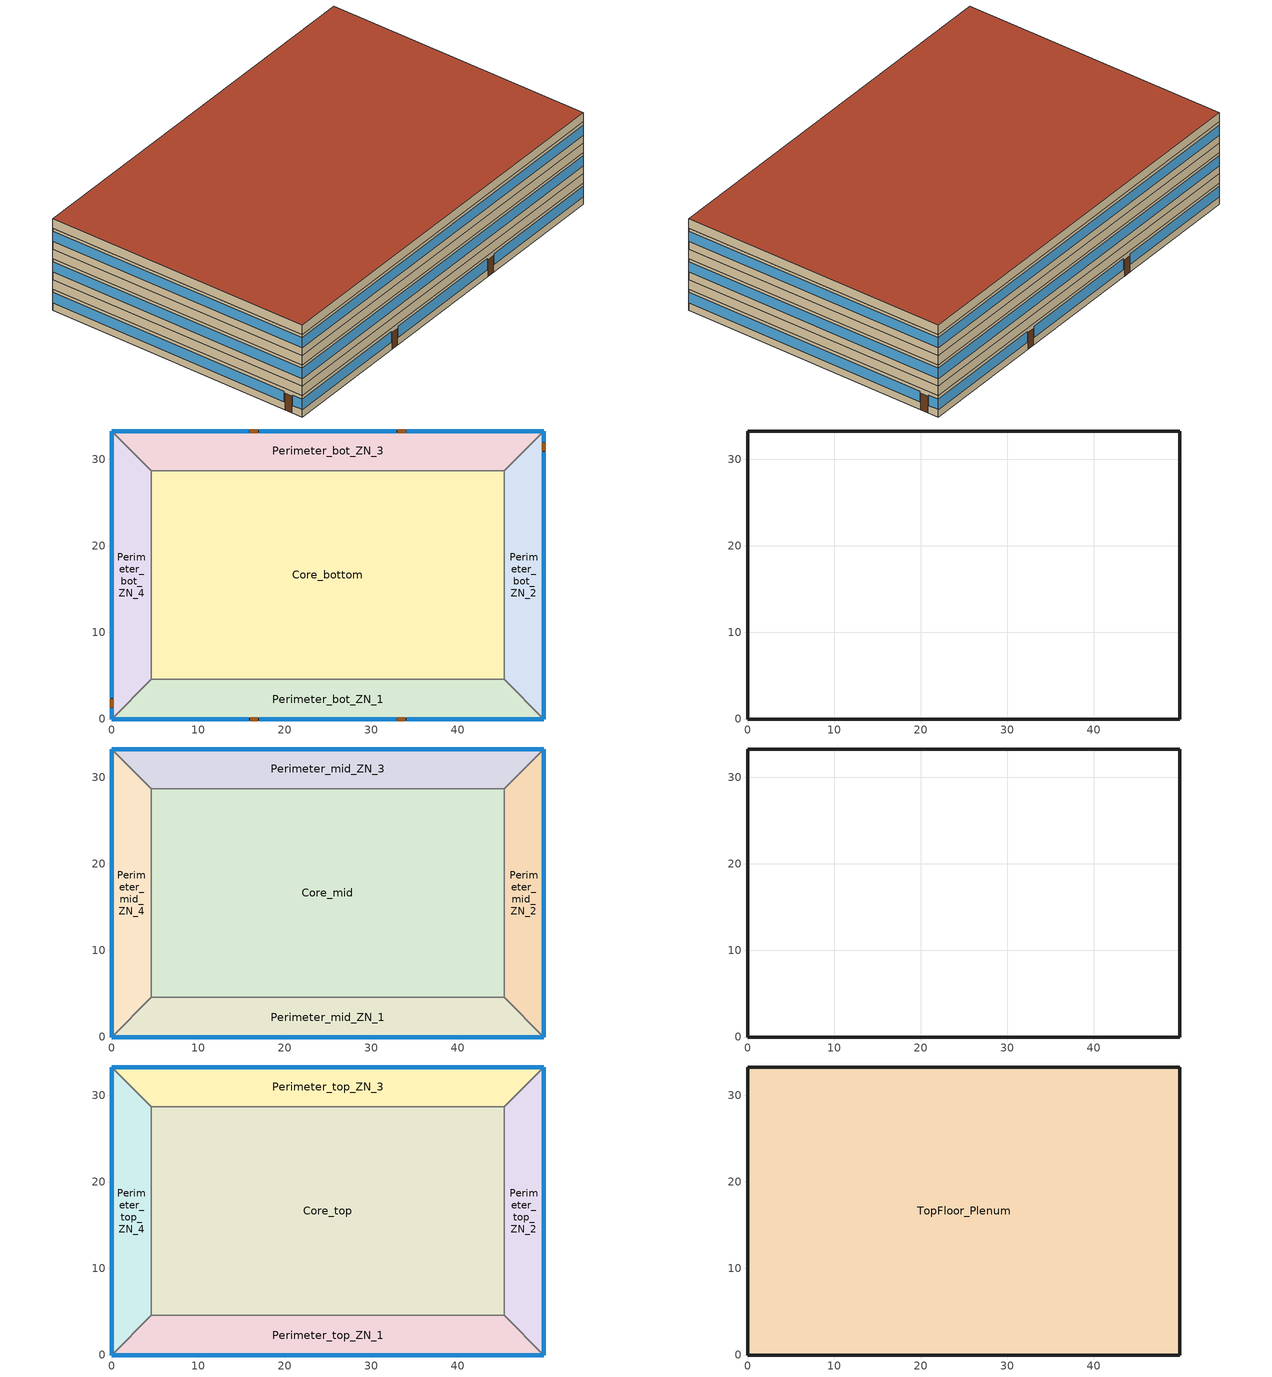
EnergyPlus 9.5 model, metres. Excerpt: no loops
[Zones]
Perimeter_bot_ZN_1
 floor ground (Slab Floor with Radiant): 0,0 4.57,4.57 45.34,4.57 49.91,0 z0
 wall outside (nonres_ext_wall_rad): 0,0 49.91,0 z0:2.74
 wall to Perimeter_bot_ZN_2 (int_wall): 49.91,0 45.34,4.57 z0:2.74
 window (Window_U_0.51_SHGC_0.25): 17.04,0 32.87,0 / 34.09,0 49.91,0 / 0,0 15.82,0 z0.95:2.33
 door (Swinging Door_con): 15.98,0 16.9,0 / 33.01,0 33.93,0 z0:2.13
 ceiling to FirstFloor_Plenum (DropCeiling): 49.91,0 45.34,4.57 4.57,4.57 0,0 z2.74
Perimeter_bot_ZN_2
 floor ground (ext_slab_8in_with_carpet): 49.91,0 45.34,4.57 45.34,28.7 49.91,33.27 z0
 wall outside (nonres_ext_wall_rad): 49.91,0 49.91,33.27 z0:2.74
 wall to Perimeter_bot_ZN_3 (int_wall): 49.91,33.27 45.34,28.7 z0:2.74
 window (Window_U_0.51_SHGC_0.25): 49.91,0 49.91,30.84 / 49.91,32.05 49.91,33.27 z0.97:2.33
 door (Swinging Door_con): 49.91,30.99 49.91,31.9 z0:2.13
 ceiling to FirstFloor_Plenum (DropCeiling): 49.91,33.27 45.34,28.7 45.34,4.57 49.91,0 z2.74
Perimeter_bot_ZN_3
 floor ground (ext_slab_8in_with_carpet): 49.91,33.27 45.34,28.7 4.57,28.7 0,33.27 z0
 wall outside (nonres_ext_wall_rad): 49.91,33.27 0,33.27 z0:2.74
 wall to Perimeter_bot_ZN_4 (int_wall): 0,33.27 4.57,28.7 z0:2.74
 window (Window_U_0.51_SHGC_0.25): 49.91,33.27 34.09,33.27 / 32.87,33.27 17.04,33.27 / 15.82,33.27 0,33.27 z0.95:2.33
 door (Swinging Door_con): 33.94,33.27 33.03,33.27 / 16.84,33.27 15.93,33.27 z0:2.13
 ceiling to FirstFloor_Plenum (DropCeiling): 0,33.27 4.57,28.7 45.34,28.7 49.91,33.27 z2.74
Perimeter_bot_ZN_4
 floor ground (ext_slab_8in_with_carpet): 0,33.27 4.57,28.7 4.57,4.57 0,0 z0
 wall outside (nonres_ext_wall_rad): 0,33.27 0,0 z0:2.74
 wall to Perimeter_bot_ZN_1 (int_wall): 0,0 4.57,4.57 z0:2.74
 window (Window_U_0.51_SHGC_0.25): 0,33.27 0,2.44 / 0,1.22 0,0 z0.97:2.33
 door (Swinging Door_con): 0,2.28 0,1.37 z0:2.13
 ceiling to FirstFloor_Plenum (DropCeiling): 0,0 4.57,4.57 4.57,28.7 0,33.27 z2.74
Core_bottom
 floor ground (ext_slab_8in_with_carpet_rad): 45.34,28.7 45.34,4.57 4.57,4.57 4.57,28.7 z0
 wall to Perimeter_bot_ZN_1 (int_wall): 4.57,4.57 45.34,4.57 z0:2.74
 wall to Perimeter_bot_ZN_2 (int_wall): 45.34,4.57 45.34,28.7 z0:2.74
 wall to Perimeter_bot_ZN_3 (int_wall): 45.34,28.7 4.57,28.7 z0:2.74
 wall to Perimeter_bot_ZN_4 (int_wall): 4.57,28.7 4.57,4.57 z0:2.74
 ceiling to FirstFloor_Plenum (DropCeiling): 4.57,28.7 4.57,4.57 45.34,4.57 45.34,28.7 z2.74
FirstFloor_Plenum
 wall outside (nonres_ext_wall): 49.91,33.27 0,33.27 0,0 49.91,0 49.91,33.27 z2.74:3.96
Perimeter_mid_ZN_1
 floor to FirstFloor_Plenum (int_slab_floor): 0,0 4.57,4.57 45.34,4.57 49.91,0 z3.96
 wall outside (nonres_ext_wall_rad): 0,0 49.91,0 z3.96:6.71
 wall to Perimeter_mid_ZN_2 (int_wall): 49.91,0 45.34,4.57 z3.96:6.71
 window (Window_U_0.51_SHGC_0.25): 0,0 49.91,0 z4.98:6.29
 ceiling to MidFloor_Plenum (DropCeiling): 49.91,0 45.34,4.57 4.57,4.57 0,0 z6.71
Perimeter_mid_ZN_2
 floor to FirstFloor_Plenum (int_slab_floor): 49.91,0 45.34,4.57 45.34,28.7 49.91,33.27 z3.96
 wall outside (nonres_ext_wall_rad): 49.91,0 49.91,33.27 z3.96:6.71
 wall to Perimeter_mid_ZN_3 (int_wall): 49.91,33.27 45.34,28.7 z3.96:6.71
 window (Window_U_0.51_SHGC_0.25): 49.91,0 49.91,33.27 z4.98:6.29
 ceiling to MidFloor_Plenum (DropCeiling): 49.91,33.27 45.34,28.7 45.34,4.57 49.91,0 z6.71
Perimeter_mid_ZN_3
 floor to FirstFloor_Plenum (int_slab_floor): 49.91,33.27 45.34,28.7 4.57,28.7 0,33.27 z3.96
 wall outside (nonres_ext_wall_rad): 49.91,33.27 0,33.27 z3.96:6.71
 wall to Perimeter_mid_ZN_4 (int_wall): 0,33.27 4.57,28.7 z3.96:6.71
 window (Window_U_0.51_SHGC_0.25): 49.91,33.27 0,33.27 z4.98:6.29
 ceiling to MidFloor_Plenum (DropCeiling): 0,33.27 4.57,28.7 45.34,28.7 49.91,33.27 z6.71
Perimeter_mid_ZN_4
 floor to FirstFloor_Plenum (int_slab_floor): 0,33.27 4.57,28.7 4.57,4.57 0,0 z3.96
 wall outside (nonres_ext_wall_rad): 0,33.27 0,0 z3.96:6.71
 wall to Perimeter_mid_ZN_1 (int_wall): 0,0 4.57,4.57 z3.96:6.71
 window (Window_U_0.51_SHGC_0.25): 0,33.27 0,0 z4.98:6.29
 ceiling to MidFloor_Plenum (DropCeiling): 0,0 4.57,4.57 4.57,28.7 0,33.27 z6.71
Core_mid
 floor to FirstFloor_Plenum (int_slab_floor_rad): 45.34,28.7 45.34,4.57 4.57,4.57 4.57,28.7 z3.96
 wall to Perimeter_mid_ZN_3 (int_wall): 45.34,28.7 4.57,28.7 z3.96:6.71
 wall to Perimeter_mid_ZN_2 (int_wall): 45.34,4.57 45.34,28.7 z3.96:6.71
 wall to Perimeter_mid_ZN_1 (int_wall): 4.57,4.57 45.34,4.57 z3.96:6.71
 wall to Perimeter_mid_ZN_4 (int_wall): 4.57,28.7 4.57,4.57 z3.96:6.71
 ceiling to MidFloor_Plenum (DropCeiling): 4.57,28.7 4.57,4.57 45.34,4.57 45.34,28.7 z6.71
MidFloor_Plenum
 wall outside (nonres_ext_wall): 49.91,33.27 0,33.27 0,0 49.91,0 49.91,33.27 z6.71:7.92
Perimeter_top_ZN_1
 floor to MidFloor_Plenum (int_slab_floor): 0,0 4.57,4.57 45.34,4.57 49.91,0 z7.92
 wall outside (nonres_ext_wall_rad): 0,0 49.91,0 z7.92:10.67
 wall to Perimeter_top_ZN_2 (int_wall): 49.91,0 45.34,4.57 z7.92:10.67
 window (Window_U_0.51_SHGC_0.25): 0,0 49.91,0 z8.95:10.25
 ceiling to TopFloor_Plenum (DropCeiling): 0,0 49.91,0 45.34,4.57 4.57,4.57 z10.67
Perimeter_top_ZN_2
 floor to MidFloor_Plenum (int_slab_floor): 49.91,0 45.34,4.57 45.34,28.7 49.91,33.27 z7.92
 wall outside (nonres_ext_wall_rad): 49.91,0 49.91,33.27 z7.92:10.67
 wall to Perimeter_top_ZN_3 (int_wall): 49.91,33.27 45.34,28.7 z7.92:10.67
 window (Window_U_0.51_SHGC_0.25): 49.91,0 49.91,33.27 z8.95:10.25
 ceiling to TopFloor_Plenum (DropCeiling): 49.91,0 49.91,33.27 45.34,28.7 45.34,4.57 z10.67
Perimeter_top_ZN_3
 floor to MidFloor_Plenum (int_slab_floor): 49.91,33.27 45.34,28.7 4.57,28.7 0,33.27 z7.92
 wall outside (nonres_ext_wall_rad): 49.91,33.27 0,33.27 z7.92:10.67
 wall to Perimeter_top_ZN_4 (int_wall): 0,33.27 4.57,28.7 z7.92:10.67
 window (Window_U_0.51_SHGC_0.25): 49.91,33.27 0,33.27 z8.95:10.25
 ceiling to TopFloor_Plenum (DropCeiling): 49.91,33.27 0,33.27 4.57,28.7 45.34,28.7 z10.67
Perimeter_top_ZN_4
 floor to MidFloor_Plenum (int_slab_floor): 0,33.27 4.57,28.7 4.57,4.57 0,0 z7.92
 wall outside (nonres_ext_wall_rad): 0,33.27 0,0 z7.92:10.67
 wall to Perimeter_top_ZN_1 (int_wall): 0,0 4.57,4.57 z7.92:10.67
 window (Window_U_0.51_SHGC_0.25): 0,33.27 0,0 z8.95:10.25
 ceiling to TopFloor_Plenum (DropCeiling): 0,33.27 0,0 4.57,4.57 4.57,28.7 z10.67
Core_top
 floor to MidFloor_Plenum (int_slab_floor_rad): 45.34,28.7 45.34,4.57 4.57,4.57 4.57,28.7 z7.92
 wall to Perimeter_top_ZN_3 (int_wall): 45.34,28.7 4.57,28.7 z7.92:10.67
 wall to Perimeter_top_ZN_2 (int_wall): 45.34,4.57 45.34,28.7 z7.92:10.67
 wall to Perimeter_top_ZN_1 (int_wall): 4.57,4.57 45.34,4.57 z7.92:10.67
 wall to Perimeter_top_ZN_4 (int_wall): 4.57,28.7 4.57,4.57 z7.92:10.67
 ceiling to TopFloor_Plenum (DropCeiling): 45.34,4.57 45.34,28.7 4.57,28.7 4.57,4.57 z10.67
TopFloor_Plenum
 wall outside (nonres_ext_wall): 49.91,33.27 0,33.27 0,0 49.91,0 49.91,33.27 z10.67:11.89
 roof outside (nonres_roof): 49.91,0 49.91,33.27 0,33.27 0,0 z11.89
[Building]
Medium Office: North Axis {deg}=0; Terrain=City; Loads Convergence Tolerance Value {W}=0.04; Temperature Convergence Tolerance Value {deltaC}=0.2; Solar Distribution=FullInteriorAndExterior; Maximum Number of Warmup Days=40; Minimum Number of Warmup Days=6
[Site:Location]
Atlanta-Hartsfield.Jackson.Intl.AP_GA_USA WMO=722190: Latitude {deg}=33.64; Longitude {deg}=-84.43; Time Zone {hr}=-5; Elevation {m}=313
[SizingPeriod:DesignDay] Day of Month=21; Dry-Bulb Temperature Range Modifier Type=DefaultMultipliers; Humidity Condition Type=Wetbulb; Barometric Pressure {Pa}=97621; Rain Indicator=No; Snow Indicator=No; Daylight Saving Time Indicator=No
Name | Month | Day Type | Maximum Dry-Bulb Temperature {C} | Daily Dry-Bulb Temperature Range {deltaC} | Wetbulb or DewPoint at Maximum Dry-Bulb {C} | Wind Speed {m/s} | Wind Direction {deg} | Solar Model Indicator | Sky Clearness | ASHRAE Clear Sky Optical Depth for Beam Irradiance (taub) | ASHRAE Clear Sky Optical Depth for Diffuse Irradiance (taud)
Atlanta-Hartsfield.Jackson.Intl.AP_GA_USA Ann Htg 99.6% Condns DB | 1 | WinterDesignDay | -6.3 | 0 | -6.3 | 5.3 | 320 | ASHRAEClearSky | 0
Atlanta-Hartsfield.Jackson.Intl.AP_GA_USA Ann Clg .4% Condns DB=>MWB | 7 | SummerDesignDay | 34.4 | 9.5 | 23.5 | 4 | 300 | ASHRAETau |  | 0.556 | 1.779
[Site:GroundTemperature:BuildingSurface]
20.52, 20.52, 20.65, 20.74, 20.84, 23.05, 23.45, 23.54, 23.52, 21.25, 20.85, 20.67
[Site:WaterMainsTemperature]
Calculation Method=Correlation; Annual Average Outdoor Air Temperature {C}=16.6; Maximum Difference In Monthly Average Outdoor Air Temperatures {deltaC}=22.5
[Material]
Name | Roughness | Thickness {m} | Conductivity {W/m-K} | Density {kg/m3} | Specific Heat {J/kg-K} | Thermal Absorptance | Solar Absorptance | Visible Absorptance
Std Wood 6inch | MediumSmooth | 0.15 | 0.12 | 540 | 1210 | 0.9 | 0.7 | 0.7
AC02 Acoustic Ceiling | MediumSmooth | 0.0127 | 0.057 | 288 | 1339 | 0.9 | 0.7 | 0.2
F07 25mm stucco | Smooth | 0.0254 | 0.72 | 1856 | 840 | 0.9 | 0.7 | 0.7
F08 Metal surface | Smooth | 0.08 | 45.28 | 7824 | 500
F13 Built-up roofing | Rough | 0.0095 | 0.16 | 1120 | 1460 | 0.75 | 0.45
G01 13mm gypsum board | Smooth | 0.0127 | 0.16 | 800 | 1090 | 0.9 | 0.7 | 0.5
G01 16mm gypsum board | MediumSmooth | 0.0159 | 0.16 | 800 | 1090
100mm Normalweight concrete floor | MediumRough | 0.1016 | 2.31 | 2322 | 832
200mm Normalweight concrete floor | MediumRough | 0.2032 | 2.31 | 2322 | 832
70mm Normalweight concrete floor | MediumRough | 0.07 | 2.31 | 2322 | 832
30mm Normalweight concrete floor | MediumRough | 0.03 | 2.31 | 2322 | 832
170mm Normalweight concrete floor | MediumRough | 0.17 | 2.31 | 2322 | 832
CONCRETE - DRIED SAND AND GRAVEL 4 IN | MediumRough | 0.1 | 1.29 | 2242.58 | 830 | 0.9 | 0.6 | 0.6
GYP1 | MediumRough | 0.0127 | 0.7845 | 1842.12 | 988 | 0.9 | 0.5 | 0.5
GYP2 | MediumRough | 0.01905 | 0.7845 | 1842.12 | 988 | 0.9 | 0.5 | 0.5
INS - EXPANDED EXT POLYSTYRENE R12 2 IN | Rough | 0.05 | 0.02 | 56.06 | 1210 | 0.9 | 0.5 | 0.5
FINISH FLOORING - TILE 1 / 16 IN | Smooth | 0.0016 | 0.17 | 1922.21 | 1250 | 0.9 | 0.5 | 0.5
[Material:NoMass] Thermal Absorptance=0.9; Solar Absorptance=0.7
Name | Roughness | Thermal Resistance {m2-K/W} | Visible Absorptance
Opaque Door panel_con | MediumRough | 0.475964 | 0.7
CP02 CARPET PAD | VeryRough | 0.21648 | 0.8
Nonres_Roof_Insulation | MediumSmooth | 4.31889 | 0.7
Nonres_Exterior_Wall_Insulation | MediumSmooth | 1.90342 | 0.7
[WindowMaterial:Glazing] Optical Data Type=SpectralAverage; Infrared Transmittance at Normal Incidence=0; Front Side Infrared Hemispherical Emissivity=0.84
Name | Thickness {m} | Solar Transmittance at Normal Incidence | Front Side Solar Reflectance at Normal Incidence | Back Side Solar Reflectance at Normal Incidence | Visible Transmittance at Normal Incidence | Front Side Visible Reflectance at Normal Incidence | Back Side Visible Reflectance at Normal Incidence | Back Side Infrared Hemispherical Emissivity | Conductivity {W/m-K}
Glass_102_LayerAvg | 0.003048 | 0.833848 | 0.0747638 | 0.0748545 | 0.89926 | 0.082563 | 0.082564 | 0.84 | 1
Glass_1576_LayerAvg | 0.003058 | 0.167637 | 0.303469 | 0.182556 | 0.341994 | 0.128888 | 0.128077 | 0.868 | 0.846
[WindowMaterial:Gas]
Gap_1_W_0_0090: Gas Type=Air; Thickness {m}=0.009
[MaterialProperty:PhaseChangeHysteresis] Latent Heat during the Entire Phase Change Process {J/kg}=10000; Liquid State Thermal Conductivity {W/m-K}=0.7845; Liquid State Density {kg/m3}=1842; Liquid State Specific Heat {J/kg-K}=988; High Temperature Difference of Melting Curve {deltaC}=1; Peak Melting Temperature {C}=21; Low Temperature Difference of Melting Curve {deltaC}=1; Solid State Thermal Conductivity {W/m-K}=0.7845; Solid State Density {kg/m3}=1842; Solid State Specific Heat {J/kg-K}=988; High Temperature Difference of Freezing Curve {deltaC}=1; Peak Freezing Temperature {C}=18; Low Temperature Difference of Freezing Curve {deltaC}=1
GYP1; GYP2
[Construction]
Swinging Door_con: Opaque Door panel_con
InteriorFurnishings: Std Wood 6inch
int_wall: G01 13mm gypsum board, G01 13mm gypsum board
ext_slab_8in_with_carpet: 200mm Normalweight concrete floor, CP02 CARPET PAD
int_slab_floor: 100mm Normalweight concrete floor, CP02 CARPET PAD
nonres_roof: F13 Built-up roofing, Nonres_Roof_Insulation, F08 Metal surface
nonres_ext_wall: F07 25mm stucco, G01 16mm gypsum board, Nonres_Exterior_Wall_Insulation, G01 16mm gypsum board
Window_U_0.51_SHGC_0.25: Glass_1576_LayerAvg, Gap_1_W_0_0090, Glass_102_LayerAvg
DropCeiling: AC02 Acoustic Ceiling
int_slab_floor_rad: 70mm Normalweight concrete floor, 30mm Normalweight concrete floor, CP02 CARPET PAD
ext_slab_8in_with_carpet_rad: 170mm Normalweight concrete floor, 30mm Normalweight concrete floor, CP02 CARPET PAD
nonres_ext_wall_rad: F07 25mm stucco, G01 16mm gypsum board, G01 16mm gypsum board
Slab Floor with Radiant: CONCRETE - DRIED SAND AND GRAVEL 4 IN, INS - EXPANDED EXT POLYSTYRENE R12 2 IN, GYP1, GYP2, FINISH FLOORING - TILE 1 / 16 IN
[Zone] Type=1; Multiplier=1; Volume {m3}=autocalculate; Floor Area {m2}=autocalculate
Name | Ceiling Height {m} | Part of Total Floor Area
Core_bottom; Core_mid; Core_top; Perimeter_top_ZN_3; Perimeter_top_ZN_2; Perimeter_top_ZN_1; Perimeter_top_ZN_4; Perimeter_bot_ZN_3; Perimeter_bot_ZN_2; Perimeter_bot_ZN_1; Perimeter_bot_ZN_4; Perimeter_mid_ZN_3; Perimeter_mid_ZN_2; Perimeter_mid_ZN_1; Perimeter_mid_ZN_4 | 2.7432 | YES
TopFloor_Plenum; MidFloor_Plenum; FirstFloor_Plenum | 1.2192 | No
[InternalMass] Construction=InteriorFurnishings
Name | Zone or ZoneList | Surface Area {m2}
Core_bottom_InternalMass_1 | Core_bottom | 1967.08
Core_mid_InternalMass_1 | Core_mid | 1967.08
Core_top_InternalMass_1 | Core_top | 1967.08
Perimeter_top_ZN_3_InternalMass_1 | Perimeter_top_ZN_3 | 414.675
Perimeter_top_ZN_2_InternalMass_1 | Perimeter_top_ZN_2 | 262.5073
Perimeter_top_ZN_1_InternalMass_1 | Perimeter_top_ZN_1 | 414.6723
Perimeter_top_ZN_4_InternalMass_1 | Perimeter_top_ZN_4 | 262.5056
Perimeter_bot_ZN_3_InternalMass_1 | Perimeter_bot_ZN_3 | 414.675
Perimeter_bot_ZN_2_InternalMass_1 | Perimeter_bot_ZN_2 | 262.5073
Perimeter_bot_ZN_1_InternalMass_1 | Perimeter_bot_ZN_1 | 414.6723
Perimeter_bot_ZN_4_InternalMass_1 | Perimeter_bot_ZN_4 | 262.5056
Perimeter_mid_ZN_3_InternalMass_1 | Perimeter_mid_ZN_3 | 414.675
Perimeter_mid_ZN_2_InternalMass_1 | Perimeter_mid_ZN_2 | 262.5073
Perimeter_mid_ZN_1_InternalMass_1 | Perimeter_mid_ZN_1 | 414.6723
Perimeter_mid_ZN_4_InternalMass_1 | Perimeter_mid_ZN_4 | 262.5056
[People] Number of People Schedule=BLDG_OCC_SCH; Number of People Calculation Method=Area/Person; Zone Floor Area per Person {m2/person}=18.5788; Fraction Radiant=0.3; Sensible Heat Fraction=AUTOCALCULATE; Activity Level Schedule=ACTIVITY_SCH; Enable ASHRAE 55 Comfort Warnings=No; Mean Radiant Temperature Calculation Type=ZoneAveraged; Work Efficiency Schedule=WORK_EFF_SCH; Clothing Insulation Calculation Method=ClothingInsulationSchedule; Clothing Insulation Schedule=CLOTHING_SCH; Air Velocity Schedule=AIR_VELO_SCH; Thermal Comfort Model 1 Type=FANGER
Name | Zone or ZoneList
Core_bottom | Core_bottom
Core_mid | Core_mid
Core_top | Core_top
Perimeter_top_ZN_3 | Perimeter_top_ZN_3
Perimeter_top_ZN_2 | Perimeter_top_ZN_2
Perimeter_top_ZN_1 | Perimeter_top_ZN_1
Perimeter_top_ZN_4 | Perimeter_top_ZN_4
Perimeter_bot_ZN_3 | Perimeter_bot_ZN_3
Perimeter_bot_ZN_2 | Perimeter_bot_ZN_2
Perimeter_bot_ZN_1 | Perimeter_bot_ZN_1
Perimeter_bot_ZN_4 | Perimeter_bot_ZN_4
Perimeter_mid_ZN_3 | Perimeter_mid_ZN_3
Perimeter_mid_ZN_2 | Perimeter_mid_ZN_2
Perimeter_mid_ZN_1 | Perimeter_mid_ZN_1
Perimeter_mid_ZN_4 | Perimeter_mid_ZN_4
[Lights] Schedule=BLDG_LIGHT_SCH; Design Level Calculation Method=Watts/Area; Watts per Zone Floor Area {W/m2}=8.50349; Return Air Fraction=0; Fraction Radiant=0.7; Fraction Visible=0.2; Fraction Replaceable=1; Return Air Fraction Calculated from Plenum Temperature=No
Name | Zone or ZoneList
Core_bottom_Lights | Core_bottom
Core_mid_Lights | Core_mid
Core_top_Lights | Core_top
Perimeter_top_ZN_3_Lights | Perimeter_top_ZN_3
Perimeter_top_ZN_2_Lights | Perimeter_top_ZN_2
Perimeter_top_ZN_1_Lights | Perimeter_top_ZN_1
Perimeter_top_ZN_4_Lights | Perimeter_top_ZN_4
Perimeter_bot_ZN_3_Lights | Perimeter_bot_ZN_3
Perimeter_bot_ZN_2_Lights | Perimeter_bot_ZN_2
Perimeter_bot_ZN_1_Lights | Perimeter_bot_ZN_1
Perimeter_bot_ZN_4_Lights | Perimeter_bot_ZN_4
Perimeter_mid_ZN_3_Lights | Perimeter_mid_ZN_3
Perimeter_mid_ZN_2_Lights | Perimeter_mid_ZN_2
Perimeter_mid_ZN_1_Lights | Perimeter_mid_ZN_1
Perimeter_mid_ZN_4_Lights | Perimeter_mid_ZN_4
[ElectricEquipment] Design Level Calculation Method=EquipmentLevel; Fraction Latent=0; Fraction Radiant=0.5; Fraction Lost=0
Name | Zone or ZoneList | Schedule | Design Level {W}
Core_bottom_MiscPlug_Equip | Core_bottom | BLDG_EQUIP_SCH | 7937.16
Core_mid_MiscPlug_Equip | Core_mid | BLDG_EQUIP_SCH | 7937.16
Core_top_MiscPlug_Equip | Core_top | BLDG_EQUIP_SCH | 7937.16
Perimeter_top_ZN_3_MiscPlug_Equip | Perimeter_top_ZN_3 | BLDG_EQUIP_SCH | 1673.21
Perimeter_top_ZN_2_MiscPlug_Equip | Perimeter_top_ZN_2 | BLDG_EQUIP_SCH | 1059.22
Perimeter_top_ZN_1_MiscPlug_Equip | Perimeter_top_ZN_1 | BLDG_EQUIP_SCH | 1673.2
Perimeter_top_ZN_4_MiscPlug_Equip | Perimeter_top_ZN_4 | BLDG_EQUIP_SCH | 1059.21
Perimeter_bot_ZN_3_MiscPlug_Equip | Perimeter_bot_ZN_3 | BLDG_EQUIP_SCH | 1673.21
Perimeter_bot_ZN_2_MiscPlug_Equip | Perimeter_bot_ZN_2 | BLDG_EQUIP_SCH | 1059.22
Perimeter_bot_ZN_1_MiscPlug_Equip | Perimeter_bot_ZN_1 | BLDG_EQUIP_SCH | 1673.2
Perimeter_bot_ZN_4_MiscPlug_Equip | Perimeter_bot_ZN_4 | BLDG_EQUIP_SCH | 1059.21
Perimeter_mid_ZN_3_MiscPlug_Equip | Perimeter_mid_ZN_3 | BLDG_EQUIP_SCH | 1673.21
Perimeter_mid_ZN_2_MiscPlug_Equip | Perimeter_mid_ZN_2 | BLDG_EQUIP_SCH | 1059.22
Perimeter_mid_ZN_1_MiscPlug_Equip | Perimeter_mid_ZN_1 | BLDG_EQUIP_SCH | 1673.2
Perimeter_mid_ZN_4_MiscPlug_Equip | Perimeter_mid_ZN_4 | BLDG_EQUIP_SCH | 1059.21
Core_bottom_Elevators_Equip | Core_bottom | BLDG_ELEVATORS | 32109.9
Elevators_Lights_Fan | Core_bottom | ELEV_LIGHT_FAN_SCH_ADD_DF | 125
[Daylighting:Controls] Daylighting Method=SplitFlux; Lighting Control Type=Stepped; Minimum Input Power Fraction for Continuous or ContinuousOff Dimming Control=0.3; Minimum Light Output Fraction for Continuous or ContinuousOff Dimming Control=0.2; Number of Stepped Control Steps=3; Probability Lighting will be Reset When Needed in Manual Stepped Control=1; Maximum Allowable Discomfort Glare Index=22; Fraction of Zone Controlled by Reference Point 1=0.3835; Illuminance Setpoint at Reference Point 1 {lux}=375; Fraction of Zone Controlled by Reference Point 2=0.1395; Illuminance Setpoint at Reference Point 2 {lux}=375
Name | Zone | Glare Calculation Daylighting Reference Point | Glare Calculation Azimuth Angle of View Direction Clockwise from Zone y-Axis {deg} | Daylighting Reference Point 1 | Daylighting Reference Point 2
Perimeter_bot_ZN_1_DaylCtrl | Perimeter_bot_ZN_1 | Perimeter_bot_ZN_1_DaylRefPt1 | 180 | Perimeter_bot_ZN_1_DaylRefPt1 | Perimeter_bot_ZN_1_DaylRefPt2
Perimeter_bot_ZN_2_DaylCtrl | Perimeter_bot_ZN_2 | Perimeter_bot_ZN_2_DaylRefPt1 | 90 | Perimeter_bot_ZN_2_DaylRefPt1 | Perimeter_bot_ZN_2_DaylRefPt2
Perimeter_bot_ZN_3_DaylCtrl | Perimeter_bot_ZN_3 | Perimeter_bot_ZN_3_DaylRefPt1 | 0 | Perimeter_bot_ZN_3_DaylRefPt1 | Perimeter_bot_ZN_3_DaylRefPt2
Perimeter_bot_ZN_4_DaylCtrl | Perimeter_bot_ZN_4 | Perimeter_bot_ZN_4_DaylRefPt1 | 270 | Perimeter_bot_ZN_4_DaylRefPt1 | Perimeter_bot_ZN_4_DaylRefPt2
Perimeter_mid_ZN_1_DaylCtrl | Perimeter_mid_ZN_1 | Perimeter_mid_ZN_1_DaylRefPt1 | 180 | Perimeter_mid_ZN_1_DaylRefPt1 | Perimeter_mid_ZN_1_DaylRefPt2
Perimeter_mid_ZN_2_DaylCtrl | Perimeter_mid_ZN_2 | Perimeter_mid_ZN_2_DaylRefPt1 | 90 | Perimeter_mid_ZN_2_DaylRefPt1 | Perimeter_mid_ZN_2_DaylRefPt2
Perimeter_mid_ZN_3_DaylCtrl | Perimeter_mid_ZN_3 | Perimeter_mid_ZN_3_DaylRefPt1 | 0 | Perimeter_mid_ZN_3_DaylRefPt1 | Perimeter_mid_ZN_3_DaylRefPt2
Perimeter_mid_ZN_4_DaylCtrl | Perimeter_mid_ZN_4 | Perimeter_mid_ZN_4_DaylRefPt1 | 270 | Perimeter_mid_ZN_4_DaylRefPt1 | Perimeter_mid_ZN_4_DaylRefPt2
Perimeter_top_ZN_1_DaylCtrl | Perimeter_top_ZN_1 | Perimeter_top_ZN_1_DaylRefPt1 | 180 | Perimeter_top_ZN_1_DaylRefPt1 | Perimeter_top_ZN_1_DaylRefPt2
Perimeter_top_ZN_2_DaylCtrl | Perimeter_top_ZN_2 | Perimeter_top_ZN_2_DaylRefPt1 | 90 | Perimeter_top_ZN_2_DaylRefPt1 | Perimeter_top_ZN_2_DaylRefPt2
Perimeter_top_ZN_3_DaylCtrl | Perimeter_top_ZN_3 | Perimeter_top_ZN_3_DaylRefPt1 | 0 | Perimeter_top_ZN_3_DaylRefPt1 | Perimeter_top_ZN_3_DaylRefPt2
Perimeter_top_ZN_4_DaylCtrl | Perimeter_top_ZN_4 | Perimeter_top_ZN_4_DaylRefPt1 | 270 | Perimeter_top_ZN_4_DaylRefPt1 | Perimeter_top_ZN_4_DaylRefPt2
[ZoneInfiltration:DesignFlowRate] Temperature Term Coefficient=0; Velocity Squared Term Coefficient=0
Name | Zone or ZoneList | Schedule | Design Flow Rate Calculation Method | Design Flow Rate {m3/s} | Flow per Exterior Surface Area {m3/s-m2} | Constant Term Coefficient | Velocity Term Coefficient
Perimeter_top_ZN_3_Infiltration | Perimeter_top_ZN_3 | INFIL_SCH_PNNL | Flow/ExteriorArea | 0 | 0.00056896 | 0 | 0.224
Perimeter_top_ZN_2_Infiltration | Perimeter_top_ZN_2 | INFIL_SCH_PNNL | Flow/ExteriorArea | 0 | 0.00056896 | 0 | 0.224
Perimeter_top_ZN_1_Infiltration | Perimeter_top_ZN_1 | INFIL_SCH_PNNL | Flow/ExteriorArea | 0 | 0.00056896 | 0 | 0.224
Perimeter_top_ZN_4_Infiltration | Perimeter_top_ZN_4 | INFIL_SCH_PNNL | Flow/ExteriorArea | 0 | 0.00056896 | 0 | 0.224
Perimeter_bot_ZN_3_Infiltration | Perimeter_bot_ZN_3 | INFIL_SCH_PNNL | Flow/ExteriorArea | 0 | 0.00056896 | 0 | 0.224
Perimeter_bot_ZN_2_Infiltration | Perimeter_bot_ZN_2 | INFIL_SCH_PNNL | Flow/ExteriorArea | 0 | 0.00056896 | 0 | 0.224
Perimeter_bot_ZN_1_Infiltration | Perimeter_bot_ZN_1 | INFIL_SCH_PNNL | Flow/ExteriorArea | 0 | 0.00056896 | 0 | 0.224
Perimeter_bot_ZN_1_Door_Infiltration | Perimeter_bot_ZN_1 | INFIL_Door_Opening_SCH | Flow/Zone | 0.67866 |  | 1 | 0
Perimeter_bot_ZN_4_Infiltration | Perimeter_bot_ZN_4 | INFIL_SCH_PNNL | Flow/ExteriorArea | 0 | 0.00056896 | 0 | 0.224
Perimeter_mid_ZN_3_Infiltration | Perimeter_mid_ZN_3 | INFIL_SCH_PNNL | Flow/ExteriorArea | 0 | 0.00056896 | 0 | 0.224
Perimeter_mid_ZN_2_Infiltration | Perimeter_mid_ZN_2 | INFIL_SCH_PNNL | Flow/ExteriorArea | 0 | 0.00056896 | 0 | 0.224
Perimeter_mid_ZN_1_Infiltration | Perimeter_mid_ZN_1 | INFIL_SCH_PNNL | Flow/ExteriorArea | 0 | 0.00056896 | 0 | 0.224
Perimeter_mid_ZN_4_Infiltration | Perimeter_mid_ZN_4 | INFIL_SCH_PNNL | Flow/ExteriorArea | 0 | 0.00056896 | 0 | 0.224
FirstFloor_Plenum_Infiltration | FirstFloor_Plenum | INFIL_SCH_PNNL | Flow/ExteriorArea | 0 | 0.00056896 | 0 | 0.224
MidFloor_Plenum_Infiltration | MidFloor_Plenum | INFIL_SCH_PNNL | Flow/ExteriorArea | 0 | 0.00056896 | 0 | 0.224
TopFloor_Plenum_Infiltration | TopFloor_Plenum | INFIL_SCH_PNNL | Flow/ExteriorArea | 0 | 6.19256e-05 | 0 | 0.224
[Exterior:Lights] Control Option=AstronomicalClock
Name | Schedule | Design Level {W}
Exterior_Lights_a | Exterior_lighting_schedule_a | 519.2
Exterior_Lights_b | Exterior_lighting_schedule_b_2016 | 375.7
Exterior_Lights_c | Exterior_lighting_schedule_c_2016 | 4341.6
[AvailabilityManager:Scheduled]
DOAS Availability: Schedule=FanAvailSched
[Schedule:Compact]
Exterior_lighting_schedule_a: Through:12/31, For:AllDays, Until: 06:00, 0, Until: 24:00, 1
Exterior_lighting_schedule_b_2016: Through:12/31, For:AllDays, Until: 06:00, 0.5, Until: 24:00, 1
Exterior_lighting_schedule_c_2016: Through:12/31, For:AllDays, Until: 06:00, 0.5, Until: 19:00, 1, Until: 24:00, 0.5
BLDG_LIGHT_SCH: Through: 12/31, For: Weekdays, Until: 5:00, 0.05, Until: 6:00, 0.1, Until: 7:00, 0.0862326, Until: 8:00, 0.258698, Until: 17:00, 0.776093, Until: 18:00, 0.431163, Until: 20:00, 0.258698, Until: 22:00, 0.172465, Until: 23:00, 0.0862326, Until: 24:00, 0.0431163, For: SummerDesignDay, Until: 24:00, 1, For: Saturday, Until: 6:00, 0.05, Until: 8:00, 0.0862326, Until: 12:00, 0.258698, Until: 17:00, 0.129349, Until: 19:00, 0.0431163, Until: 24:00, 0.05, For: WinterDesignDay, Until: 24:00, 0, For: Sunday Holidays AllOtherDays, Until: 6:00, 0.05, Until: 18:00, 0.0431163, Until: 24:00, 0.05
BLDG_EQUIP_SCH: Through: 12/31, For: Weekdays, Until: 06:00, 0.307674, Until: 08:00, 0.381235, Until: 12:00, 0.857778, Until: 13:00, 0.76247, Until: 17:00, 0.857778, Until: 18:00, 0.476543, Until: 24:00, 0.381235, For: SummerDesignDay, Until: 24:00, 1, For: Saturday, Until: 06:00, 0.230755, Until: 08:00, 0.381235, Until: 12:00, 0.476543, Until: 17:00, 0.33358, Until: 19:00, 0.285926, Until: 24:00, 0.230755, For: WinterDesignDay, Until: 24:00, 0, For: Sunday Holidays AllOtherDays, Until: 06:00, 0.230755, Until: 18:00, 0.285926, Until: 24:00, 0.230755
BLDG_OCC_SCH: Through: 12/31, For: Weekdays, Until: 06:00, 0, Until: 07:00, 0.1, Until: 08:00, 0.2, Until: 12:00, 0.95, Until: 13:00, 0.5, Until: 17:00, 0.95, Until: 18:00, 0.3, Until: 22:00, 0.1, Until: 24:00, 0.05, For: SummerDesignDay, Until: 06:00, 1e-09, Until: 22:00, 1, Until: 24:00, 0.05, For: Saturday, Until: 06:00, 0, Until: 08:00, 0.1, Until: 12:00, 0.3, Until: 17:00, 0.1, Until: 19:00, 0.05, Until: 24:00, 0, For: WinterDesignDay, Until: 24:00, 0, For:Sunday Holidays AllOtherDays, Until: 06:00, 0, Until: 18:00, 0.05, Until: 24:00, 0
BLDG_ELEVATORS; ELEV_LIGHT_FAN_SCH_ADD_DF: Through: 12/31, For: SummerDesignDay, Until: 24:00, 0.69, For: WinterDesignDay, Until: 24:00, 0, For: Weekdays, Until: 07:00, 0, Until: 08:00, 0.35, Until: 09:00, 0.69, Until: 10:00, 0.43, Until: 11:00, 0.37, Until: 12:00, 0.43, Until: 13:00, 0.58, Until: 14:00, 0.48, Until: 15:00, 0.37, Until: 16:00, 0.37, Until: 17:00, 0.46, Until: 18:00, 0.62, Until: 19:00, 0.12, Until: 20:00, 0.04, Until: 21:00, 0.04, Until: 24:00, 0, For: Saturday, Until: 07:00, 0, Until: 08:00, 0.16, Until: 09:00, 0.14, Until: 10:00, 0.21, Until: 11:00, 0.18, Until: 12:00, 0.25, Until: 13:00, 0.21, Until: 14:00, 0.13, Until: 15:00, 0.08, Until: 16:00, 0.04, Until: 17:00, 0.05, Until: 18:00, 0.06, Until: 24:00, 0, For:Sunday Holidays AllOtherDays, Until: 24:00, 0
ACTIVITY_SCH: Through: 12/31, For: AllDays, Until: 24:00, 120
WORK_EFF_SCH: Through: 12/31, For: AllDays, Until: 24:00, 0
AIR_VELO_SCH: Through: 12/31, For: AllDays, Until: 24:00, 0.2
CLOTHING_SCH: Through: 04/30, For: AllDays, Until: 24:00, 1, Through: 09/30, For: AllDays, Until: 24:00, 0.5, Through: 12/31, For: AllDays, Until: 24:00, 1
INFIL_SCH_PNNL: Through: 12/31, For: Weekdays SummerDesignDay, Until: 06:00, 1, Until: 22:00, 0.25, Until: 24:00, 1, For: Saturday WinterDesignDay, Until: 06:00, 1, Until: 18:00, 0.25, Until: 24:00, 1, For:Sunday Holidays AllOtherDays, Until: 24:00, 1
INFIL_Door_Opening_SCH: Through: 12/31, For: Weekdays, Until: 06:00, 0, Until: 07:00, 0.131, Until: 08:00, 1, Until: 12:00, 0.131, Until: 13:00, 1, Until: 17:00, 0.131, Until: 18:00, 1, Until: 19:00, 0.131, Until: 24:00, 0, For: Saturday Sunday Holidays AllOtherDays, Until: 24:00, 0
FanAvailSched: Through: 12/31, For: WeekDays CustomDay1 CustomDay2, Until: 7:00, 0, Until: 21:00, 1, Until: 24:00, 0, For: Weekends Holiday, Until: 24:00, 0, For: SummerDesignDay, Until: 24:00, 1, For: WinterDesignDay, Until: 24:00, 1
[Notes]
The 90.1 Prototype Building Models were developed by Pacific Northwest National Laboratory (PNNL),
under contract with the U.S. Department of Energy (DOE).  These building models were derived from
DOE’s Commercial Reference Building Models with modifications based on input from the ASHRAE Standard 90.1 committee,
the Advanced Energy Design Guide series, and building industry experts.
The prototypes models were developed to quantify energy saving impacts from
newly published editions of ASHRAE Standard 90.1.  The basic building descriptions can be found in the Scorecards
posted at this website.  Detailed descriptions of the prototype model development and addenda modeling
strategies can be found in the following  reports:
"Achieving 30% Goal: Energy and Cost Saving Analysis of ASHRAE/IES Standard 90.1-2010."
"Enhancements to ASHRAE Standard 90.1 Prototype Building Models"
"Energy Savings Analysis: ANSI/ASHRAE/IES Standard 90.1-2016"
"ANSI/ASHRAE/IES Standard 90.1-2013 Determination of Energy Savings: Quantitative Analysis"
BEGIN ECONOMIZER MAP
Economizer Name, DX COIL Name
PACU_VAV_bot_OA_Controller, PACU_VAV_bot_CoolC DXCoil
PACU_VAV_mid_OA_Controller, PACU_VAV_mid_CoolC DXCoil
PACU_VAV_top_OA_Controller, PACU_VAV_top_CoolC DXCoil
END ECONOMIZER MAP
WeatherFile:  USA_GA_Atlanta-Hartsfield.Jackson.Intl.AP.722190_TMY3.epw
GPARM parameters as input:
Case = DOE.determination2016_OfficeMedium_STD2016_Memphis
weatherfile = USA_TN_Memphis_TMY2.epw
annual_run = yes
slab_gtp = Zone3A_nonres_R0_0ftV_OfficeMedium_Atlanta_STD2016.gtp
basement_tempt = OfficeMedium_STD2007_Memphis_bsmt.idf
avg_oa_tempt_ip = 61.88
maxdiff_oa_tempt_ip = 40.5
ext_wall_type = SteelFramedWall
nonres_ext_wall_ufactor = 0.437226251
roof_type = LightweightRoof
nonres_roof_ufactor = 0.221452257
roof_emissivity = 0.75
roof_solar_absorp = 0.45
nonres_window = Window_U_0.51_SHGC_0.25
economizer = DifferentialDryBulb
skip_economizer_control = No
sidelighting_control = yes_AY
LPD_office = 8.503489229
exterior_lights_watts = 0
exterior_lights_watts_a = 519.2
exterior_lights_watts_b = 375.7
avg_oa_tempt = 16.6
maxdiff_oa_tempt = 22.5
oa_flow_per_area = 0.000431773
SAT_reset_switch = No
SAT_reset_T = NA
door_infil = 0.678659786
frac_ofpk = 0.131
damper_sched = MinOA_Sched
economizer_lockout = NoLockout
heating_damper_act = Normal
add_ck_pacu_vav_bot = Yes
add_ck_pacu_vav_mid = Yes
add_ck_pacu_vav_top = Yes
core_bottom_mdp = 0.3
perimeter_bot_zn_1_mdp = 0.3
perimeter_bot_zn_2_mdp = 0.3
perimeter_bot_zn_3_mdp = 0.334280148578049
perimeter_bot_zn_4_mdp = 0.3
core_mid_mdp = 0.353221591973321
perimeter_mid_zn_1_mdp = 0.3
perimeter_mid_zn_2_mdp = 0.3
perimeter_mid_zn_3_mdp = 0.3
perimeter_mid_zn_4_mdp = 0.3
core_top_mdp = 0.343480515244453
perimeter_top_zn_1_mdp = 0.3
perimeter_top_zn_2_mdp = 0.3
perimeter_top_zn_3_mdp = 0.3
perimeter_top_zn_4_mdp = 0.3
pacu_vav_bot_oaf = 1.19508883333333
